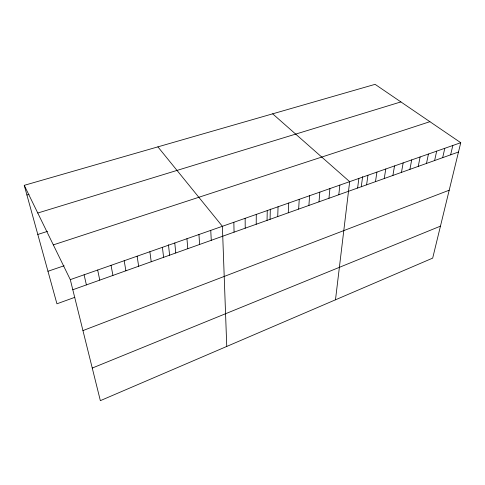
<?xml version="1.0" encoding="UTF-8"?>
<svg xmlns="http://www.w3.org/2000/svg" width="485" height="485" viewBox="0 0 485 485"><rect width="100%" height="100%" fill="white"/><g stroke="black" fill="none" stroke-linecap="round" stroke-linejoin="round"><path stroke-width="0.73" d="M256.207 224.258L256.28 214.412M267.047 220.384L267.253 210.563M270.066 219.372L270.321 209.108M277.729 216.571L278.069 206.768M288.266 212.806L288.727 203.033M298.657 209.096L299.239 199.347M308.903 205.44L309.606 195.71M319.003 201.833L319.827 192.127M328.969 198.268L329.909 188.592M338.803 194.758L339.852 185.1M335.487 299.809L349.661 181.663L272.661 113.823M357.609 188.041L358.864 178.438M361.27 186.804L362.634 176.661M366.599 184.833L367.951 175.249M375.475 181.663L376.924 172.102M384.241 178.535L385.781 168.998M392.899 175.443L394.529 165.931M401.453 172.387L403.168 162.899M409.898 169.368L411.698 159.904M418.24 166.391L420.125 156.952M426.485 163.445L428.449 154.03M434.627 160.535L436.67 151.15M442.678 157.661L444.793 148.301M450.626 154.824L452.82 145.488M460.75 142.705L432.681 258.117L100.353 400.658L70.295 279.633L24.25 185.337L375.093 84.341L460.75 142.705L70.295 279.633M92.259 368.06L440.459 226.143M82.953 330.588L449.195 190.211M74.817 297.329L56.939 303.798L24.25 185.337M72.811 289.751L458.483 152.017M47.96 271.273L64.117 265.762M53.326 244.883L429.898 121.686M37.8 234.455L47.578 231.339M37.769 213.024L400.889 101.917M26.917 195.006L29.003 194.394M157.898 146.864L222.385 226.295L226.756 346.448M84.093 274.795L86.397 284.901M97.673 270.036L99.771 280.124M111.035 265.35L112.932 275.425M124.184 260.736L125.894 270.794M137.128 256.195L138.649 266.241M149.877 251.727L151.217 261.754M162.427 247.326L163.59 257.335M168.477 244.798L169.611 255.249M174.782 242.991L175.776 252.982M186.955 238.723L187.786 248.69M198.941 234.516L199.608 244.47M210.751 230.375L211.266 240.305M233.849 222.275L234.061 232.163M245.143 218.317L245.216 228.18"/></g></svg>
